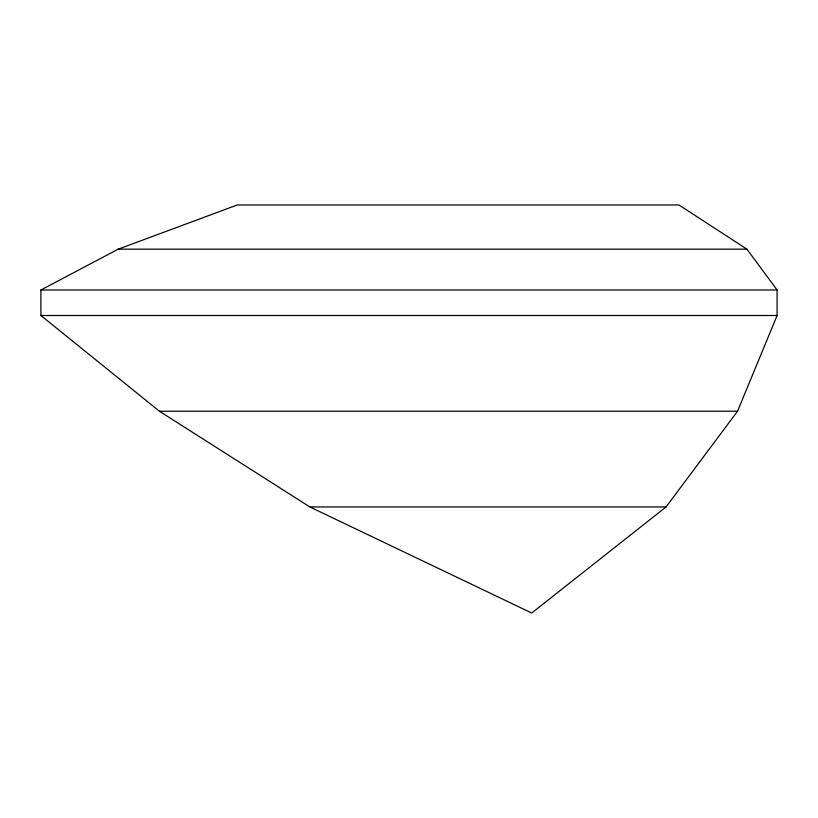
<?xml version="1.0" encoding="UTF-8"?>
<svg xmlns="http://www.w3.org/2000/svg" width="818" height="818" viewBox="0 0 818 818"><rect width="100%" height="100%" fill="white"/><g stroke="black" fill="none" stroke-linecap="round" stroke-linejoin="round"><path stroke-width="1.23" d="M737.55 411.219L777.1 315.492L777.1 289.991L746.916 249.163L678.94 204.981L237.22 204.981L118.221 249.163L40.9 289.991L40.9 315.492L159.398 411.219L309.858 506.945L531.7 613.019L666.056 506.945L737.55 411.219L159.398 411.219M118.221 249.163L746.916 249.163M40.9 289.991L777.1 289.991M40.9 315.492L777.1 315.492M309.858 506.945L666.056 506.945"/></g></svg>
